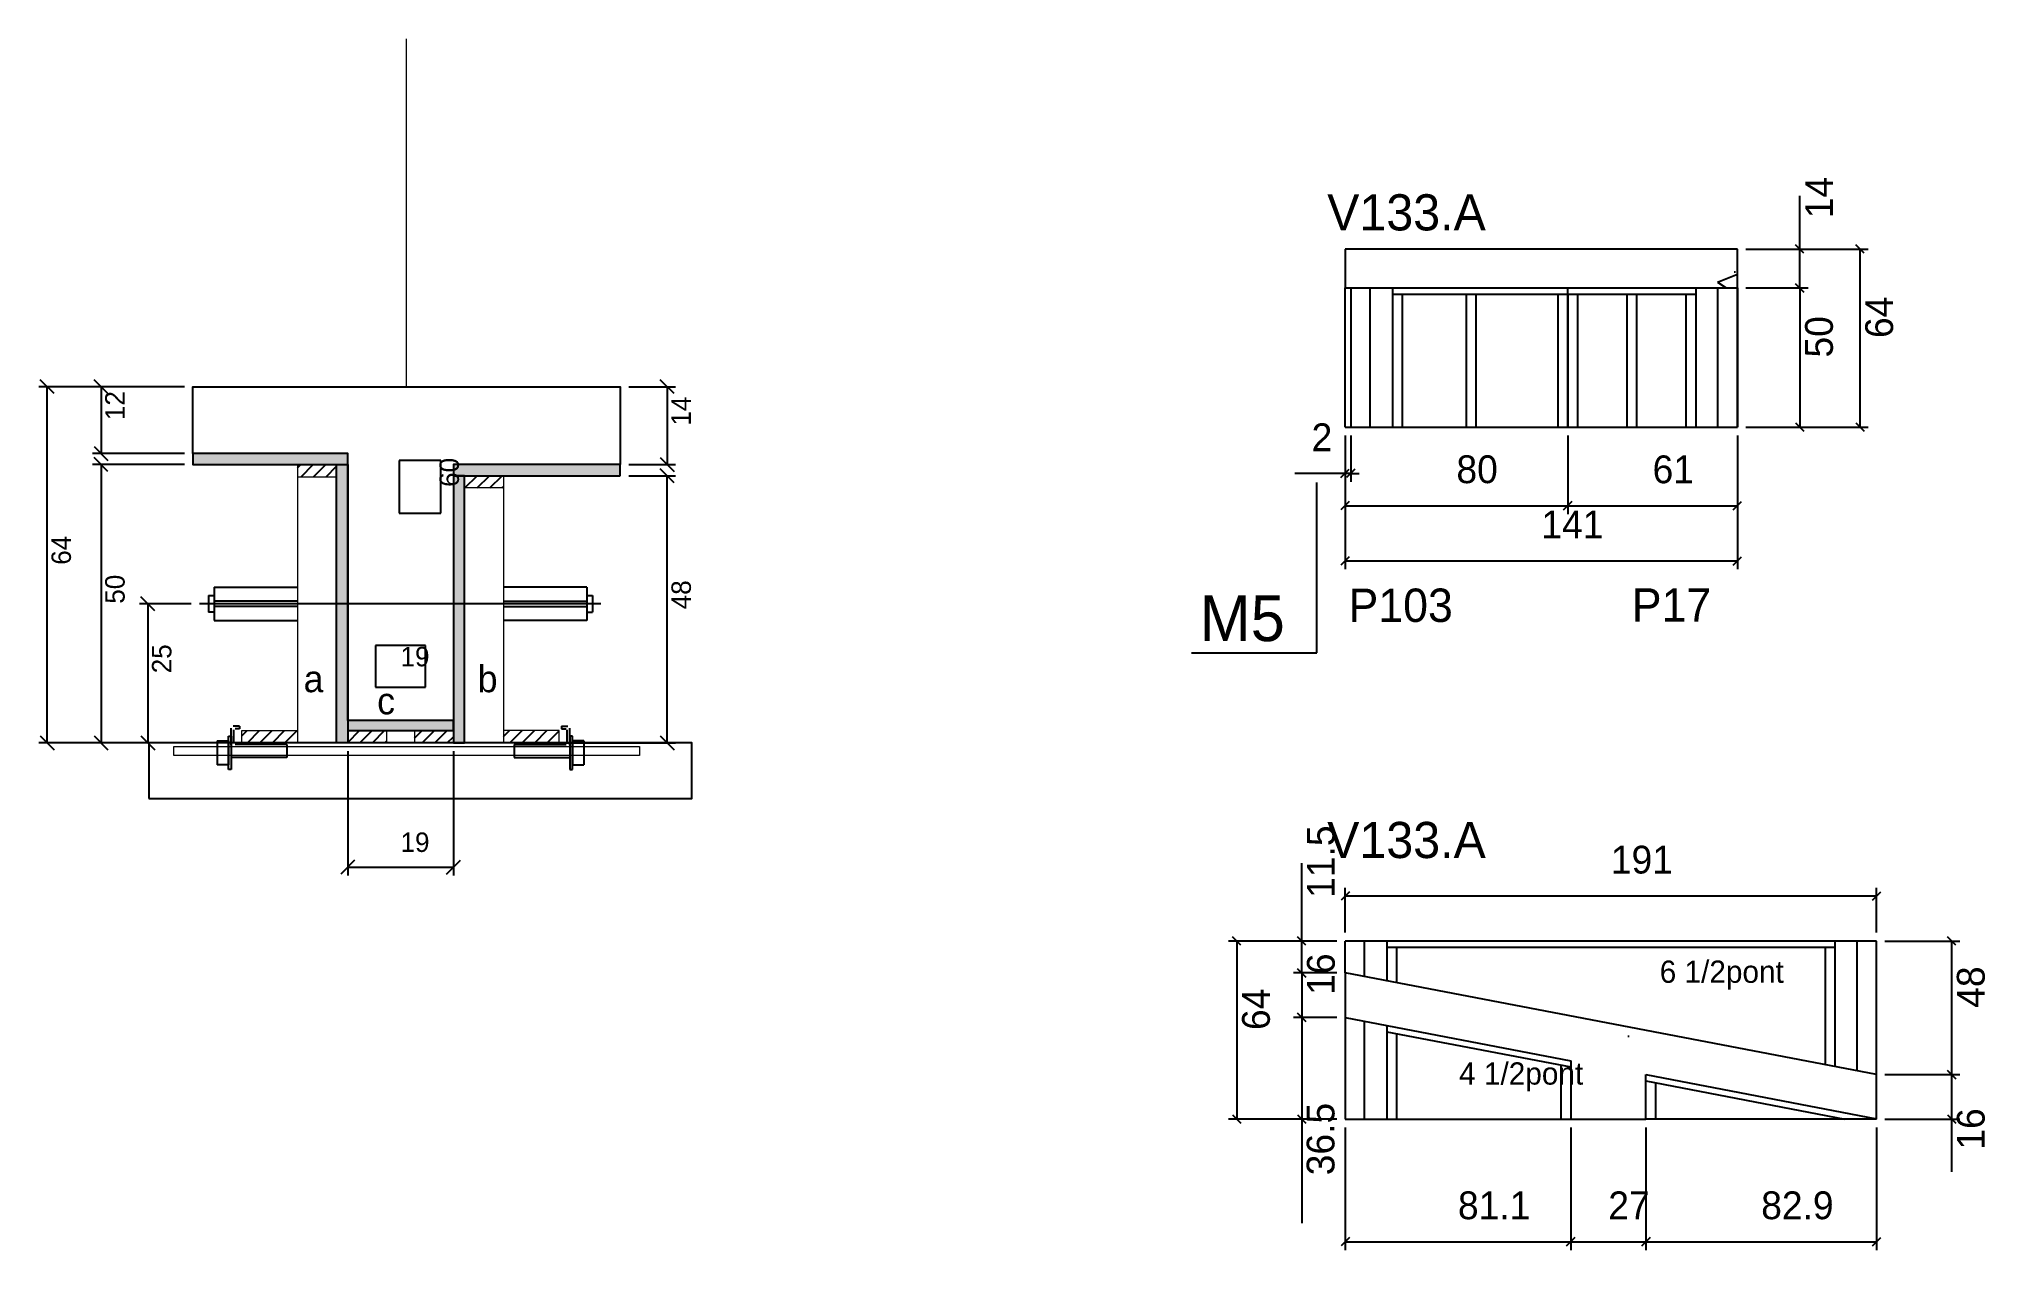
# Model space of a CAD drawing. Header units: metres. Extents: x 143 to 842, y 9595 to 10030.
import ezdxf

# ---------------------------------------------------------------- set-up
doc = ezdxf.new("R2010")
doc.units = ezdxf.units.M
for name, color, linetype in [('5', 7, 'Continuous'), ('barrote', 7, 'Continuous'), ('CONCRETO', 7, 'Continuous'), ('COTA', 7, 'Continuous'), ('Cota Seção (2x)', 7, 'Continuous'), ('detalhes', 7, 'Continuous'), ('Hachura', 7, 'Continuous'), ('Madeira', 7, 'Continuous'), ('NOMENCLATURA', 7, 'Continuous'), ('Painéis', 7, 'Continuous'), ('presilha', 7, 'Continuous'), ('SARR_2.2x7', 7, 'Continuous'), ('SARR_3.5x7', 7, 'Continuous'), ('SCO-___-LAJ', 7, 'Continuous'), ('TENSOR', 7, 'Continuous'), ('texto', 7, 'Continuous'), ('Texto Seção', 7, 'Continuous')]:
    doc.layers.add(name, color=color, linetype=linetype)

msp = doc.modelspace()

# ---------------------------------------------------------------- hatches: boundary and pattern name
at = {"layer": 'COTA'}
h = msp.add_hatch(dxfattribs=at)
h.set_pattern_fill('AR-CONC')
h.paths.add_polyline_path([(753.05, 9954.46), (612.05, 9954.46), (612.05, 9940.46), (753.05, 9940.46), (753.05, 9954.46)])
h = msp.add_hatch(dxfattribs=at)
h.set_pattern_fill('AR-CONC')
h.paths.add_polyline_path([(612.06, 9694.55), (612.06, 9678.26), (693.13, 9662.71), (693.13, 9641.74), (720.13, 9641.74), (720.13, 9657.73), (782.54, 9645.74), (803.06, 9641.8), (803.06, 9657.92), (612.06, 9694.55), (612.06, 9694.55)])
at = {"layer": 'Hachura'}
h = msp.add_hatch(color=7, dxfattribs=at)
h.dxf.hatch_style = 1
h.paths.add_polyline_path([(253.52, 9876.97), (253.52, 9880.97), (197.92, 9880.97), (197.92, 9876.97), (253.52, 9876.97)])
h = msp.add_hatch(dxfattribs=at)
h.set_pattern_fill('ANSI31')
h.paths.add_polyline_path([(249.52, 9872.57), (249.52, 9876.97), (235.52, 9876.97), (235.52, 9872.57), (249.52, 9872.57)])
h = msp.add_hatch(color=7, dxfattribs=at)
h.dxf.hatch_style = 1
h.paths.add_polyline_path([(249.52, 9876.97), (253.52, 9876.97), (253.52, 9776.97), (249.52, 9776.97), (249.52, 9876.97)])
h = msp.add_hatch(color=7, dxfattribs=at)
h.dxf.hatch_style = 1
h.paths.add_polyline_path([(295.52, 9876.97), (291.52, 9876.97), (291.52, 9776.97), (295.52, 9776.97), (295.52, 9876.97)])
h = msp.add_hatch(color=7, dxfattribs=at)
h.dxf.hatch_style = 1
h.paths.add_polyline_path([(351.52, 9872.97), (351.52, 9876.97), (291.52, 9876.97), (291.52, 9872.97), (351.52, 9872.97)])
h = msp.add_hatch(dxfattribs=at)
h.set_pattern_fill('ANSI31')
h.paths.add_polyline_path([(295.52, 9868.57), (295.52, 9872.97), (309.52, 9872.97), (309.52, 9868.57), (295.52, 9868.57)])
h = msp.add_hatch(dxfattribs=at)
h.set_pattern_fill('ANSI31')
h.paths.add_polyline_path([(215.52, 9776.97), (215.52, 9781.37), (235.52, 9781.37), (235.52, 9776.97), (215.52, 9776.97)])
h = msp.add_hatch(color=7, dxfattribs=at)
h.dxf.hatch_style = 1
h.paths.add_polyline_path([(291.52, 9781.37), (291.52, 9784.97), (253.52, 9784.97), (253.52, 9781.37), (291.52, 9781.37)])
h = msp.add_hatch(dxfattribs=at)
h.set_pattern_fill('ANSI31')
h.paths.add_polyline_path([(253.52, 9776.97), (253.52, 9781.37), (267.52, 9781.37), (267.52, 9776.97), (253.52, 9776.97)])
h = msp.add_hatch(dxfattribs=at)
h.set_pattern_fill('ANSI31')
h.paths.add_polyline_path([(291.52, 9776.97), (291.52, 9781.37), (277.52, 9781.37), (277.52, 9776.97), (291.52, 9776.97)])
h = msp.add_hatch(dxfattribs=at)
h.set_pattern_fill('ANSI31')
h.paths.add_polyline_path([(329.52, 9776.97), (329.52, 9781.37), (309.52, 9781.37), (309.52, 9776.97), (329.52, 9776.97)])

# ---------------------------------------------------------------- linework, layer by layer
at = {"color": 7, "lineweight": 25}
for p, q in [((203.52, 9829.94), (203.52, 9823.94)), ((203.52, 9829.94), (205.52, 9829.94)), ((205.52, 9832.94), (205.52, 9820.94)), ((205.52, 9832.94), (235.52, 9832.94)), ((339.52, 9832.94), (309.52, 9832.94)), ((339.52, 9832.94), (339.52, 9820.94)), ((339.52, 9829.94), (341.52, 9829.94)), ((341.52, 9829.94), (341.52, 9823.94)), ((205.52, 9823.94), (203.52, 9823.94)), ((235.52, 9827.94), (205.52, 9827.94)), ((235.52, 9825.94), (205.52, 9825.94)), ((309.52, 9827.94), (339.52, 9827.94)), ((309.52, 9825.94), (339.52, 9825.94)), ((339.52, 9823.94), (341.52, 9823.94)), ((205.52, 9820.94), (235.52, 9820.94)), ((339.52, 9820.94), (309.52, 9820.94))]:
    msp.add_line(p, q, dxfattribs=at)
at = {"layer": 'barrote', "color": 251, "lineweight": 25}
msp.add_lwpolyline([(182.07, 9756.97), (377.25, 9756.97), (377.25, 9776.97), (182.07, 9776.97)], close=True, dxfattribs=at)
at = {"layer": 'CONCRETO', "color": 251, "lineweight": 25}
msp.add_lwpolyline([(197.92, 9880.97), (197.92, 9904.97), (351.52, 9904.97), (351.52, 9876.97), (291.52, 9876.97), (291.52, 9784.97), (253.52, 9784.97), (253.52, 9880.97)], close=True, dxfattribs=at)
at = {"layer": 'COTA', "color": 4, "lineweight": 25}
for p, q in [((775.47, 9954.46), (775.47, 9973.58)), ((756.05, 9954.46), (800.09, 9954.46)), ((756.05, 9954.46), (778.47, 9954.46)), ((775.47, 9940.46), (775.47, 9954.46)), ((797.09, 9954.46), (797.09, 9890.46)), ((756.05, 9940.46), (778.47, 9940.46)), ((756.05, 9940.46), (778.47, 9940.46)), ((775.47, 9940.46), (775.47, 9890.46)), ((194.92, 9904.97), (142.55, 9904.97)), ((145.55, 9776.97), (145.55, 9904.97)), ((194.92, 9904.97), (161.86, 9904.97)), ((164.86, 9904.97), (164.86, 9880.97)), ((354.52, 9904.97), (371.39, 9904.97)), ((368.39, 9904.97), (368.39, 9876.97)), ((612.05, 9887.46), (612.05, 9859.17)), ((612.05, 9887.46), (612.05, 9839.38)), ((612.05, 9887.46), (612.05, 9870.8)), ((614.05, 9887.46), (614.05, 9870.8)), ((692.05, 9887.46), (692.05, 9859.17)), ((692.05, 9887.46), (692.05, 9859.17)), ((753.05, 9887.46), (753.05, 9859.17)), ((753.05, 9887.46), (753.05, 9839.38)), ((756.05, 9890.46), (800.09, 9890.46)), ((756.05, 9890.46), (778.47, 9890.46)), ((194.92, 9880.97), (161.86, 9880.97)), ((194.92, 9876.97), (161.86, 9876.97)), ((164.86, 9876.97), (164.86, 9776.97)), ((354.52, 9876.97), (371.39, 9876.97)), ((354.52, 9872.97), (371.39, 9872.97)), ((368.39, 9776.97), (368.39, 9872.97)), ((612.05, 9873.8), (593.93, 9873.8)), ((614.05, 9873.8), (612.05, 9873.8)), ((614.05, 9873.8), (617.05, 9873.8)), ((612.05, 9862.17), (692.05, 9862.17)), ((692.05, 9862.17), (753.05, 9862.17)), ((612.05, 9842.38), (753.05, 9842.38)), ((197.22, 9826.94), (178.66, 9826.94)), ((181.66, 9826.94), (181.66, 9776.97)), ((216.92, 9776.97), (142.55, 9776.97)), ((216.92, 9776.97), (161.86, 9776.97)), ((197.22, 9776.97), (178.66, 9776.97)), ((253.52, 9773.97), (253.52, 9729.25)), ((291.52, 9773.97), (291.52, 9729.25)), ((328.12, 9776.97), (371.39, 9776.97)), ((253.52, 9732.25), (291.52, 9732.25)), ((596.43, 9705.74), (596.43, 9733.75)), ((612.06, 9708.74), (612.06, 9724.9)), ((803.06, 9708.74), (803.06, 9724.9)), ((803.06, 9721.9), (612.06, 9721.9)), ((609.06, 9705.74), (570.08, 9705.74)), ((573.08, 9705.74), (573.08, 9641.74)), ((609.06, 9705.74), (593.43, 9705.74)), ((596.43, 9694.25), (596.43, 9705.74)), ((806.06, 9705.74), (833.01, 9705.74)), ((830.01, 9705.74), (830.01, 9657.72)), ((609.06, 9694.25), (593.43, 9694.25)), ((609.06, 9694.25), (593.43, 9694.25)), ((596.43, 9694.25), (596.43, 9678.26)), ((609.06, 9678.26), (593.43, 9678.26)), ((609.06, 9678.26), (593.43, 9678.26)), ((596.43, 9678.26), (596.43, 9641.74)), ((806.06, 9657.72), (833.01, 9657.72)), ((806.06, 9657.72), (833.01, 9657.72)), ((830.01, 9657.72), (830.01, 9641.74)), ((609.06, 9641.74), (570.08, 9641.74)), ((609.06, 9641.74), (593.43, 9641.74)), ((596.43, 9641.74), (596.43, 9604.34)), ((806.06, 9641.74), (833.01, 9641.74)), ((830.01, 9641.74), (830.01, 9622.73)), ((612.06, 9638.74), (612.06, 9594.65)), ((693.13, 9638.74), (693.13, 9594.65)), ((693.13, 9638.74), (693.13, 9594.65)), ((720.13, 9638.74), (720.13, 9594.65)), ((720.13, 9638.74), (720.13, 9594.65)), ((803.06, 9638.74), (803.06, 9594.65)), ((612.06, 9597.65), (693.13, 9597.65)), ((693.13, 9597.65), (720.13, 9597.65)), ((720.13, 9597.65), (803.06, 9597.65))]:
    msp.add_line(p, q, dxfattribs=at)
at = {"layer": 'COTA', "color": 241, "lineweight": 25}
for p, q in [((753.05, 9954.46), (612.05, 9954.46)), ((612.05, 9954.46), (612.05, 9940.46)), ((753.05, 9940.46), (753.05, 9954.46)), ((612.06, 9694.25), (612.06, 9678.26)), ((803.06, 9641.74), (803.06, 9657.72)), ((693.13, 9641.74), (720.13, 9641.74))]:
    msp.add_line(p, q, dxfattribs=at)
at = {"layer": 'COTA', "color": 0, "lineweight": 25}
for p, q in [((776.97, 9952.96), (773.97, 9955.96)), ((798.59, 9952.96), (795.59, 9955.96)), ((776.97, 9938.96), (773.97, 9941.96)), ((773.97, 9941.96), (776.97, 9938.96)), ((773.97, 9891.96), (776.97, 9888.96)), ((795.59, 9891.96), (798.59, 9888.96)), ((610.55, 9872.3), (613.55, 9875.3)), ((615.55, 9875.3), (612.55, 9872.3)), ((613.55, 9863.67), (610.55, 9860.67)), ((690.55, 9860.67), (693.55, 9863.67)), ((693.55, 9863.67), (690.55, 9860.67)), ((751.55, 9860.67), (754.55, 9863.67)), ((613.55, 9843.88), (610.55, 9840.88)), ((751.55, 9840.88), (754.55, 9843.88)), ((613.56, 9723.4), (610.56, 9720.4)), ((801.56, 9720.4), (804.56, 9723.4)), ((574.58, 9704.24), (571.58, 9707.24)), ((597.93, 9704.24), (594.93, 9707.24)), ((831.51, 9704.24), (828.51, 9707.24)), ((594.93, 9695.75), (597.93, 9692.75)), ((597.93, 9692.75), (594.93, 9695.75)), ((597.93, 9676.76), (594.93, 9679.76)), ((594.93, 9679.76), (597.93, 9676.76)), ((828.51, 9659.22), (831.51, 9656.22)), ((831.51, 9656.22), (828.51, 9659.22)), ((571.58, 9643.24), (574.58, 9640.24)), ((594.93, 9643.24), (597.93, 9640.24)), ((828.51, 9643.24), (831.51, 9640.24)), ((613.56, 9599.15), (610.56, 9596.15)), ((691.63, 9596.15), (694.63, 9599.15)), ((694.63, 9599.15), (691.63, 9596.15)), ((718.63, 9596.15), (721.63, 9599.15)), ((721.63, 9599.15), (718.63, 9596.15)), ((801.56, 9596.15), (804.56, 9599.15))]:
    msp.add_line(p, q, dxfattribs=at)
for points in [[(148.05, 9902.47), (143.05, 9907.47)], [(167.36, 9902.47), (162.36, 9907.47)], [(370.89, 9902.47), (365.89, 9907.47)], [(162.36, 9883.47), (167.36, 9878.47)], [(167.36, 9874.47), (162.36, 9879.47)], [(365.89, 9879.47), (370.89, 9874.47)], [(370.89, 9870.47), (365.89, 9875.47)], [(184.16, 9824.44), (179.16, 9829.44)], [(143.05, 9779.47), (148.05, 9774.47)], [(162.36, 9779.47), (167.36, 9774.47)], [(179.16, 9779.47), (184.16, 9774.47)], [(365.89, 9779.47), (370.89, 9774.47)], [(256.02, 9734.75), (251.02, 9729.75)], [(289.02, 9729.75), (294.02, 9734.75)]]:
    msp.add_lwpolyline(points, dxfattribs=at)
at = {"layer": 'Cota Seção (2x)', "color": 180, "lineweight": 25}
for p, q in [((287.02, 9878.47), (272.02, 9878.47)), ((272.02, 9878.47), (272.02, 9859.47)), ((287.02, 9859.47), (287.02, 9878.47)), ((272.02, 9859.47), (287.02, 9859.47)), ((281.52, 9811.97), (263.52, 9811.97)), ((263.52, 9811.97), (263.52, 9796.97)), ((281.52, 9796.97), (281.52, 9811.97)), ((263.52, 9796.97), (281.52, 9796.97))]:
    msp.add_line(p, q, dxfattribs=at)
at = {"layer": 'Madeira', "color": 126, "lineweight": 18}
for points in [[(249.52, 9872.57), (249.52, 9876.97), (235.52, 9876.97), (235.52, 9872.57)], [(249.52, 9876.97), (235.52, 9876.97), (235.52, 9776.97), (249.52, 9776.97)], [(295.52, 9868.57), (295.52, 9872.97), (309.52, 9872.97), (309.52, 9868.57)], [(295.52, 9872.97), (309.52, 9872.97), (309.52, 9776.97), (295.52, 9776.97)], [(215.52, 9776.97), (215.52, 9781.37), (235.52, 9781.37), (235.52, 9776.97)], [(253.52, 9776.97), (253.52, 9781.37), (267.52, 9781.37), (267.52, 9776.97)], [(291.52, 9776.97), (291.52, 9781.37), (277.52, 9781.37), (277.52, 9776.97)], [(329.52, 9776.97), (329.52, 9781.37), (309.52, 9781.37), (309.52, 9776.97)]]:
    msp.add_lwpolyline(points, close=True, dxfattribs=at)
at = {"layer": 'NOMENCLATURA', "color": 7, "lineweight": 25}
for p, q in [((601.85, 9809.33), (601.85, 9870.53)), ((556.86, 9809.33), (601.85, 9809.33))]:
    msp.add_line(p, q, dxfattribs=at)
at = {"layer": 'Painéis', "color": 200, "lineweight": 25}
for p, q in [((612.05, 9890.46), (612.05, 9940.46)), ((612.05, 9940.46), (753.05, 9940.46)), ((614.05, 9940.46), (614.05, 9890.46)), ((692.05, 9890.46), (692.05, 9940.46)), ((753.05, 9890.46), (753.05, 9940.46)), ((612.05, 9890.46), (753.05, 9890.46)), ((803.06, 9705.74), (612.06, 9705.74)), ((612.06, 9694.25), (612.06, 9705.74)), ((803.06, 9657.72), (803.06, 9705.74)), ((803.06, 9657.72), (612.06, 9694.25)), ((612.06, 9678.26), (693.13, 9662.71)), ((612.06, 9678.26), (612.06, 9641.74)), ((693.13, 9662.71), (693.13, 9641.74)), ((720.13, 9641.74), (720.13, 9657.73)), ((720.13, 9657.73), (803.06, 9641.8)), ((612.06, 9641.74), (693.13, 9641.74)), ((803.06, 9641.74), (720.13, 9641.74))]:
    msp.add_line(p, q, dxfattribs=at)
for points in [[(253.52, 9876.97), (253.52, 9880.97), (197.92, 9880.97), (197.92, 9876.97)], [(249.52, 9876.97), (253.52, 9876.97), (253.52, 9776.97), (249.52, 9776.97)], [(351.52, 9872.97), (351.52, 9876.97), (291.52, 9876.97), (291.52, 9872.97)], [(295.52, 9872.97), (291.52, 9872.97), (291.52, 9776.97), (295.52, 9776.97)], [(291.52, 9781.37), (291.52, 9784.97), (253.52, 9784.97), (253.52, 9781.37)]]:
    msp.add_lwpolyline(points, close=True, dxfattribs=at)
at = {"layer": 'presilha', "color": 1, "lineweight": 25}
for p, q in [((210.65, 9779.34), (211.65, 9779.34)), ((210.65, 9767.34), (210.65, 9779.34)), ((211.65, 9776.1), (211.65, 9782.25)), ((211.65, 9779.34), (211.65, 9767.34)), ((214.65, 9783.01), (212.41, 9783.01)), ((212.65, 9776.72), (212.65, 9781.63)), ((214.65, 9782.01), (213.03, 9782.01)), ((214.65, 9783.01), (214.65, 9782.01)), ((330.39, 9783.01), (330.39, 9782.01)), ((330.39, 9783.01), (332.63, 9783.01)), ((330.39, 9782.01), (332.01, 9782.01)), ((332.39, 9776.72), (332.39, 9781.63)), ((333.39, 9776.1), (333.39, 9782.25)), ((334.39, 9779.34), (333.39, 9779.34)), ((333.39, 9779.34), (333.39, 9767.34)), ((334.39, 9767.34), (334.39, 9779.34)), ((206.65, 9777.67), (210.65, 9777.67)), ((206.65, 9777.67), (206.65, 9769.01)), ((210.65, 9777.67), (210.65, 9769.01)), ((231.65, 9776.34), (213.03, 9776.34)), ((231.65, 9776.34), (231.65, 9771.74)), ((313.39, 9776.34), (313.39, 9771.74)), ((313.39, 9776.34), (332.01, 9776.34)), ((338.39, 9777.67), (334.39, 9777.67)), ((334.39, 9777.67), (334.39, 9769.01)), ((338.39, 9777.67), (338.39, 9769.01)), ((210.65, 9769.01), (206.65, 9769.01)), ((211.65, 9767.34), (210.65, 9767.34)), ((231.65, 9771.74), (211.65, 9771.74)), ((313.39, 9771.74), (333.39, 9771.74)), ((333.39, 9767.34), (334.39, 9767.34)), ((334.39, 9769.01), (338.39, 9769.01))]:
    msp.add_line(p, q, dxfattribs=at)
at = {"layer": 'SARR_2.2x7', "color": 40, "lineweight": 25}
for p, q in [((621.05, 9890.46), (621.05, 9940.46)), ((746.05, 9890.46), (746.05, 9940.46)), ((629.05, 9938.26), (692.05, 9938.26)), ((692.05, 9938.26), (738.05, 9938.26)), ((619.06, 9692.91), (619.06, 9705.74)), ((627.06, 9703.54), (788.06, 9703.54)), ((796.06, 9659.06), (796.06, 9705.74)), ((619.06, 9641.74), (619.06, 9676.91)), ((627.06, 9673.14), (693.13, 9660.47)), ((720.13, 9655.49), (791.71, 9641.74))]:
    msp.add_line(p, q, dxfattribs=at)
at = {"layer": 'SARR_3.5x7', "color": 81, "lineweight": 25}
for p, q in [((629.05, 9940.46), (629.05, 9890.46)), ((738.05, 9940.46), (738.05, 9890.46)), ((753.05, 9940.46), (753.05, 9890.46)), ((632.55, 9938.26), (632.55, 9890.46)), ((655.55, 9938.26), (655.55, 9890.46)), ((659.05, 9938.26), (659.05, 9890.46)), ((688.55, 9938.26), (688.55, 9890.46)), ((692.05, 9938.26), (692.05, 9890.46)), ((695.55, 9938.26), (695.55, 9890.46)), ((713.3, 9938.26), (713.3, 9890.46)), ((716.8, 9938.26), (716.8, 9890.46)), ((734.55, 9938.26), (734.55, 9890.46)), ((688.55, 9890.46), (692.05, 9890.46)), ((692.05, 9890.46), (695.55, 9890.46)), ((749.55, 9890.46), (753.05, 9890.46)), ((627.06, 9705.74), (627.06, 9691.38)), ((630.56, 9703.54), (630.56, 9690.71)), ((784.56, 9703.54), (784.56, 9661.26)), ((788.06, 9705.74), (788.06, 9660.59)), ((627.06, 9675.38), (627.06, 9641.74)), ((630.56, 9672.47), (630.56, 9641.74)), ((689.63, 9661.14), (689.63, 9641.74)), ((723.63, 9654.82), (723.63, 9641.74))]:
    msp.add_line(p, q, dxfattribs=at)
at = {"layer": 'SCO-___-LAJ', "color": 1, "lineweight": 0}
msp.add_lwpolyline([(191.07, 9775.64), (358.38, 9775.64), (358.38, 9772.44), (191.07, 9772.44)], close=True, dxfattribs=at)
at = {"layer": 'TENSOR', "color": 3, "lineweight": 25}
msp.add_line((344.52, 9826.94), (200.22, 9826.94), dxfattribs=at)
at = {"layer": 'Texto Seção', "color": 252, "lineweight": 15}
msp.add_line((274.72, 9904.97), (274.72, 10029.97), dxfattribs=at)

# ---------------------------------------------------------------- texts
at = {"layer": '5', "color": 5, "lineweight": 25}
for s, rotation, p in [('P103', 359.99996, (613.27, 9820.42)), ('P17', 0.00004, (715.07, 9820.52))]:
    msp.add_text(s, height=12, rotation=rotation, dxfattribs=at).set_placement(p)
at = {"layer": 'COTA', "color": 240, "lineweight": 25}
for s, p in [('14', (787.4, 9965.52)), ('64', (808.99, 9922.46)), ('50', (787.36, 9915.46)), ('11.5', (608.32, 9721.25)), ('16', (608.32, 9686.4)), ('48', (841.92, 9681.73)), ('64', (584.98, 9673.74)), ('36.5', (608.21, 9621.54)), ('16', (841.91, 9630.73))]:
    msp.add_text(s, height=10, rotation=90, dxfattribs=at).set_placement(p)
at = {"layer": 'COTA', "color": 1, "lineweight": 25}
for s, p in [('12', (173.36, 9892.97)), ('14', (376.89, 9890.97)), ('64', (154.05, 9840.97)), ('50', (173.36, 9826.97)), ('48', (376.89, 9824.97)), ('25', (190.16, 9801.96))]:
    msp.add_text(s, height=7, rotation=90, dxfattribs=at).set_placement(p)
at = {"layer": 'COTA', "color": 240, "lineweight": 25}
for s, p in [('2', (599.99, 9881.8)), ('80', (652.05, 9870.3)), ('61', (722.55, 9870.27)), ('141', (682.55, 9850.46)), ('191', (707.56, 9729.99)), ('81.1', (652.59, 9605.74)), ('27', (706.63, 9605.72)), ('82.9', (761.59, 9605.75))]:
    msp.add_text(s, height=10, dxfattribs=at).set_placement(p)
at = {"layer": 'COTA', "color": 1, "lineweight": 25}
msp.add_text('19', height=7, dxfattribs=at).set_placement((272.52, 9737.75))
at = {"layer": 'Cota Seção (2x)', "color": 1, "lineweight": 25}
msp.add_text('60', height=7, rotation=90, dxfattribs=at).set_placement((293.52, 9868.97))
msp.add_text('19', height=7, dxfattribs=at).set_placement((272.52, 9804.47))
at = {"layer": 'detalhes', "color": 4, "lineweight": 25}
for s, p in [('a', (237.69, 9795.17)), ('b', (300.24, 9795.16)), ('c', (264.12, 9787.21))]:
    msp.add_text(s, height=9.6, dxfattribs=at).set_placement(p)
at = {"layer": 'NOMENCLATURA', "color": 7, "lineweight": 25}
msp.add_text('M5', height=16.5, dxfattribs=at).set_placement((559.73, 9813.53))
at = {"layer": 'texto', "color": 2, "lineweight": 25}
for s, p in [('6 1/2pont', (725.11, 9690.71)), ('4 1/2pont', (653.01, 9654.12))]:
    msp.add_text(s, height=8, dxfattribs=at).set_placement(p)
at = {"layer": 'Texto Seção', "color": 7, "lineweight": 15}
for p in [(605.59, 9961.14), (605.59, 9735.55)]:
    msp.add_text('V133.A', height=13, dxfattribs=at).set_placement(p)

doc.saveas('drawing.dxf')
